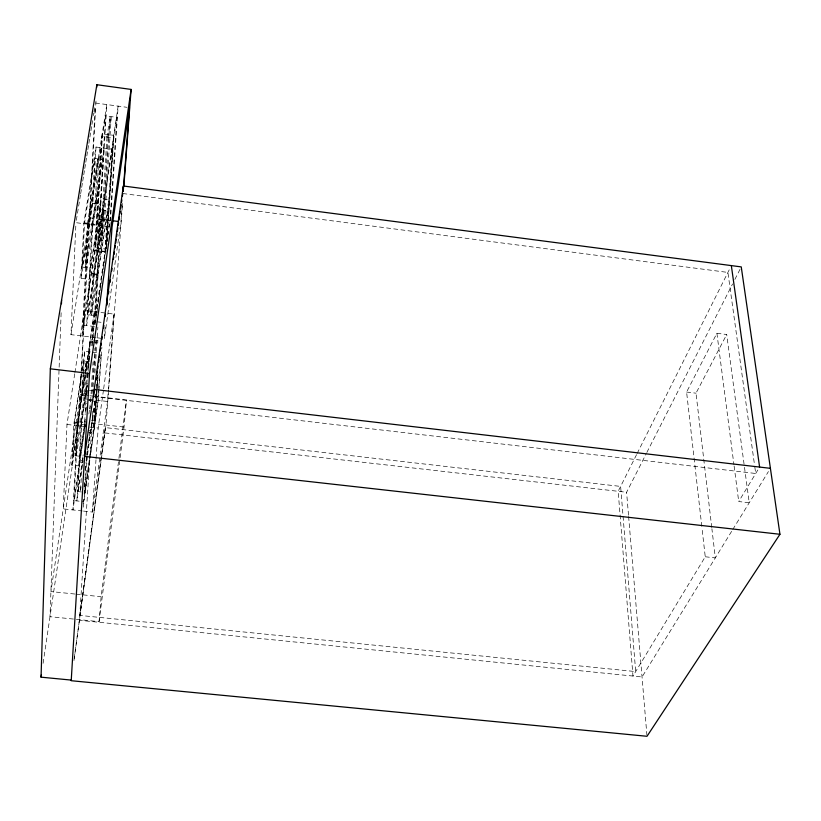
<?xml version="1.0" encoding="UTF-8"?>
<svg xmlns="http://www.w3.org/2000/svg" width="821" height="821" viewBox="0 0 821 821"><rect width="100%" height="100%" fill="white"/><g stroke="black" fill="none" stroke-linecap="round" stroke-linejoin="round"><path stroke-width="0.62" stroke-dasharray="4.11 3.08" d="M61.134 312.77L49.999 616.684L75.163 619.219M74.721 373.812L66.983 424.467L63.238 508.897L82.244 510.949M95.688 337.636L70.975 334.66L75.84 225.221M85.189 422.086L78.837 465.897L71.827 465.117L73.89 423.687L81.187 375.012M96.006 147.031L92.917 203.013L100.696 204.029L89.181 279.356L81.125 278.36L83.865 223.22L96.006 147.031L112.118 149.186L105.375 251.996L94.6 325.229L100.593 225.365L112.118 149.186M87.221 385.593L81.731 423.031L79.873 456.24L72.864 455.46L74.537 422.21L82.008 372.282M82.326 267.061L84.542 222.85L94.784 158.453L102.841 159.52L92.865 223.907L90.392 268.067L82.326 267.061L92.332 203.249L94.784 158.453M90.074 456.414L83.691 501.672L73.972 500.615L78.139 422.62M94.415 326.491L83.28 325.147L88.709 223.374M81.012 374.078L79.729 398.247L88.565 399.273M81.084 372.806L84.399 310.492L114.047 314.104L108.464 388.805M70.975 334.66L89.345 217.76L95.246 106.833M43.103 663.306L78.806 421.902L81.474 372.087M81.536 370.805L96.036 100.039M72.864 455.46L81.833 394.993L82.931 374.879M83.003 373.617L83.691 361.045L89.53 361.743M83.568 372.529L82.398 393.752L85.794 394.152M83.639 371.277L84.737 351.296L91.747 352.137M81.31 491.953L77.903 491.584L79.658 460.253L83.147 460.643L83.003 463.147M87.785 314.669L90.094 273.372L98.12 274.378L95.585 315.623L87.785 314.669L97.319 251.554L105.601 115.853L116.931 117.382L109.973 220.787L107.007 240.974L96.303 239.609L102.379 136.409L105.601 115.853M85.415 375.166L84.276 395.281L75.368 455.737L77.102 422.507L84.522 372.58M85.487 373.914L86.195 361.343L84.707 371.328M98.818 158.987L96.242 203.752L86.359 267.564M84.265 428.931L85.148 413.753M85.22 412.491L88.75 351.778L78.026 424.159M83.28 325.147L94.62 250.641L100.614 147.647L88.647 223.835M84.727 428.819L85.168 421.163M85.764 410.941L86.215 403.285M86.739 394.347L87.262 385.418M87.714 377.752L88.011 372.652M88.083 371.369L89.797 342.008L92.301 342.316M85.045 426.571L85.199 424.016M86.02 409.966L86.174 407.411M86.923 394.634L87.221 389.523M87.898 378.029L88.124 374.202M88.494 367.808L90.146 339.709L92.64 340.007M88.771 367.685L90.341 341.033L93.255 321.36L103.128 322.55M91.798 345.62L93.255 321.36M92.219 345.98L92.527 340.9M92.609 339.637L94.292 311.693L85.456 371.308M83.147 503.345L83.383 499.517M84.153 486.771L84.46 481.67M85.158 470.197L85.466 465.097M93.235 337.339L93.543 332.269M93.625 331.007L100.018 225.754L118.152 106.104L110.425 220.469M84.153 494.119L85.097 478.766M85.158 477.771L86.113 462.233M86.184 460.961L86.492 455.871M90.166 408.745L90.331 406.21M90.638 401.13L93.071 361.804M92.065 393.639L94.928 347.971M101.106 252.037L103.733 210.135L94.107 273.875L91.685 315.151L108.813 199.657L101.014 198.641L89.479 274.06L97.555 275.066M93.101 386.927L95.913 342.254M94.938 373.001L97.863 327.056M92.814 411.116L79.442 620.307L642.043 676.966L732.096 530.592M89.91 455.522L93.132 432.677L95.215 400.669L88.411 399.878M95.585 315.623L104.893 252.509L107.623 210.638L99.834 209.632M90.259 455.162L93.625 431.271L96.355 389.595M96.437 388.333L96.847 382.022M97.72 375.074L94.107 429.886L90.587 429.486M106.032 248.927L113.36 137.754M94.425 427.649L97.956 374.068M91.572 420.403L95.103 420.804L98.12 375.176M107.007 240.974L113.821 137.938L116.931 117.382M95.103 420.804L97.802 401.613L98.664 388.856M98.746 387.584L101.147 351.881M98.859 391.514L98.263 400.391L90.505 455.429M98.951 390.252L101.178 357.279M101.26 356.016L101.866 347.139M83.516 511.083L92.383 512.047L95.985 459.852M96.067 458.58L98.181 428.028L103.467 390.057M105.129 327.281L104.339 338.673L120.944 221.824L122.36 202.787M73.962 660.577L105.334 427.597L620.625 486.412L635.69 671.578L79.75 615.401L105.334 427.597M92.383 512.047L107.51 401.469L108.362 390.067M108.557 390.55L105.971 425.001L73.849 661.049M108.649 389.277L122.606 202.992M76.425 619.342L99.074 621.63L101.116 596.713L118.768 459.627M99.074 621.63L124.033 427.064L126.444 399.971L95.246 396.348M118.932 458.364L126.444 399.971M103.641 388.785L114.047 314.104M86.256 461.423L86.975 456.414M87.149 455.162L96.067 392.489M87.354 455.994L84.717 492.323L89.725 456.794M87.529 454.742L95.215 400.669M83.219 507.204L90.331 456.692M77.903 491.584L83.208 454.772M83.044 458.18L76.887 500.933L81.125 424.508L87.17 383.335M81.063 486.771L80.335 491.851L83.054 454.239M86.554 455.142L87.098 451.334M87.283 450.072L89.817 432.298M85.251 419.274L79.052 461.895L82.572 462.285M73.972 500.615L84.183 430.204M84.501 430.368L72.966 509.944L77.4 425.658L85.271 372.57M84.686 429.096L85.261 425.134M88.853 414L89.397 410.223M89.581 408.971L90.844 400.166M95.092 324.736L95.831 319.697M96.016 318.435L96.755 313.396M96.94 312.134L97.504 308.357M98.243 303.318L98.982 298.269M99.167 297.017L99.905 291.968M100.09 290.716L101.578 280.628M102.317 275.589L103.056 270.55M103.241 269.288L103.99 264.249M104.175 262.987L104.729 259.2M105.468 254.161L106.022 250.384M106.412 247.757L107.141 242.8M107.325 241.559L107.684 239.075M108.413 234.118L108.783 231.635M109.511 226.668L110.24 221.711M76.374 455.85L85.251 395.394L87.19 361.466L85.712 371.451M98.12 274.378L107.623 210.638M71.827 465.117L85.528 372.693M81.936 370.014L84.737 351.296M82.192 371.03L83.691 361.045M96.303 239.609L99.382 219.433L109.973 220.787M74.916 372.549L84.399 310.492M81.125 278.36L92.917 203.013M80.468 194.967L75.953 222.676L110.784 227.14M80.674 193.705L81.495 188.666M81.7 187.404L82.521 182.365M82.726 181.113L83.547 176.074M83.752 174.811L84.573 169.773M84.779 168.51L85.6 163.471M85.805 162.209L86.626 157.17M86.831 155.918L87.652 150.879M87.857 149.617L88.678 144.578M88.884 143.316L89.705 138.277M89.91 137.015L90.731 131.976M90.936 130.724L91.757 125.685M91.962 124.423L92.578 120.646M93.399 115.607L93.81 113.082M94.015 111.83L94.836 106.792M636.552 454.649L618.172 491.317L632.981 676.052L705.249 556.771L701.945 527.626M637.127 453.5L729.623 269.011M628.517 515.198L626.597 492.272L646.291 453.572M646.866 452.433L732.568 283.963M734.887 279.417L740.101 269.175M701.801 526.364L686.592 392.038L716.897 333.275L726.698 334.506L744.319 466.061M711.745 527.472L696.003 393.187L726.698 334.506M744.493 467.323L749.234 502.75L738.715 501.549L758.306 469.212M732.773 529.504L768.425 471.562M74.762 594.014L50.912 591.572L80.263 394.603L89.007 395.619M76.014 594.137L101.116 596.713M705.249 556.771L715.317 557.88L711.899 528.745M78.806 421.902L85.086 422.61M91.152 423.308L124.033 427.064M74.537 422.21L81.731 423.031M73.89 423.687L84.922 424.95M66.983 424.467L85.702 426.602M89.735 427.105L98.181 428.028M88.124 430.645L93.625 431.271M104.944 432.924L626.597 492.272M87.601 432.051L93.132 432.677M88.996 399.324L107.51 401.469M88.494 400.535L90.823 400.802M91.983 400.935L97.802 401.613M89.438 390.447L92.845 390.837M90.248 395.773L93.994 396.204M81.833 394.993L86.39 395.527M93.748 396.574L755.71 473.481L754.663 465.897M92.496 352.219L97.504 352.825M96.929 337.79L101.876 338.385M93.892 340.161L100.152 340.91M90.341 341.033L92.824 341.331M94.076 341.485L99.054 342.08M93.553 342.46L99.813 343.219M686.592 392.038L696.003 393.187M105.858 251.483L95.174 250.138L101.835 136.214L113.821 137.938M94.62 250.641L105.375 251.996M97.319 251.554L104.893 252.509M92.332 203.249L100.152 204.255M89.345 217.76L110.825 220.521M84.542 222.85L92.865 223.907M83.865 223.22L100.593 225.365M122.791 193.52L727.909 272.428L754.489 464.635M95.452 103.005L126.957 107.305M716.897 333.275L733.953 464.85M734.118 466.123L738.715 501.549M628.619 516.471L646.897 735.021M87.519 223.23L85.21 267.42L95.123 203.608L97.658 158.833L87.519 223.23M87.991 224.215L82.11 336.005L99.885 219.115L106.812 104.554L87.991 224.215M92.239 224.297L86.616 325.547L97.853 251.041L104.062 148.108L92.239 224.297M92.968 273.732L90.577 315.007L100.018 251.893L102.615 209.991L92.968 273.732M102.215 133.802L95.534 247.768L106.207 249.122L113.719 135.342L102.215 133.802M106.956 137.025L100.583 240.153L103.62 219.977L110.137 116.459L106.956 137.025M108.105 137.179L101.65 240.286L104.678 220.11L111.266 116.613L108.105 137.179"/><path stroke-width="1.23" d="M71.253 680.086L41.05 677.171L50.327 368.824L96.857 84.717L131.114 89.427L123.848 186.398M61.462 303.832L61.606 299.993M96.724 87.272L96.857 84.717M131.114 89.427L89.551 373.442L71.222 680.712L647.01 736.283L779.95 534.276L741.25 266.897L123.355 185.998L84.604 456.384L779.95 534.276M93.707 397.087L94.199 389.431L770.406 468.329M106.699 304.499L112.025 227.294L129.472 107.643L123.222 191.375M122.976 191.006L123.355 185.998M94.466 391.494L94.836 388.959M96.108 380.072L96.468 377.537M97.011 373.729L97.371 371.184M97.74 368.65L98.099 366.115M98.643 362.307L99.013 359.772M99.372 357.227L99.731 354.693M100.275 350.885L100.644 348.35M101.004 345.805L101.373 343.27M101.917 339.463L102.276 336.928M103.549 328.041L103.908 325.506M105.18 316.619L105.55 314.084M106.812 305.196L107.182 302.662M108.454 293.774L108.813 291.239M110.086 282.352L110.445 279.817M111.718 270.93L112.077 268.395M113.349 259.508L113.719 256.973M114.078 254.438L114.437 251.893M114.991 248.086L115.351 245.551M115.71 243.016L116.254 239.209M116.623 236.664L116.982 234.129M117.341 231.594L117.896 227.786M118.255 225.241L118.614 222.707M118.983 220.172L119.527 216.364M119.887 213.819L120.256 211.284M120.615 208.75L121.159 204.942M121.518 202.397L121.888 199.862M122.432 196.055L122.791 193.52M41.05 677.171L41.419 674.646M50.327 368.824L89.551 373.442M113.36 220.849L118.409 221.496M731.337 265.594L759.599 467.067"/></g></svg>
